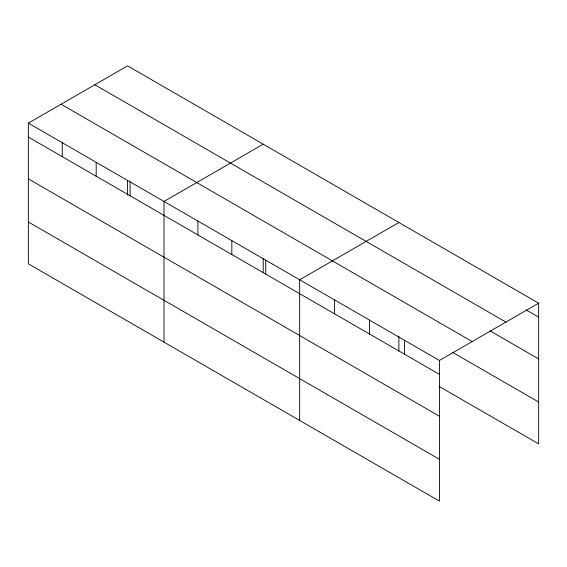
<?xml version="1.0" encoding="UTF-8"?>
<svg xmlns="http://www.w3.org/2000/svg" width="567" height="567" viewBox="0 0 567 567"><rect width="100%" height="100%" fill="white"/><g stroke="black" fill="none" stroke-linecap="round" stroke-linejoin="round"><path stroke-width="0.85" d="M439.432 416.213L439.432 360.477L28.35 123.138L28.35 263.811L439.432 501.143L439.432 416.213L28.35 178.881M439.142 386.411L538.65 443.862L538.65 303.189L127.568 65.857L28.35 123.138M263.223 144.174L164.005 201.462L164.005 342.128M398.884 222.498L299.667 279.779L299.667 420.452M439.432 360.477L538.65 303.189M526.495 310.085L538.65 317.102M94.824 84.759L505.906 322.091M490.037 330.866L538.65 358.932M61.094 104.236L472.176 341.568M452.813 352.476L538.65 402.031M28.35 137.051L439.432 374.383M28.35 221.98L439.432 459.313M404.491 340.299L404.491 354.212M398.884 336.153L398.884 350.966M369.549 320.128L369.549 334.034M334.608 299.957L334.608 313.863M265.746 260.203L265.746 274.109M263.223 258.701L263.223 272.642M231.832 240.621L231.832 254.526M197.918 221.038L197.918 234.951M130.091 181.879L130.091 195.785M127.568 180.384L127.568 195.197M96.177 162.297L96.177 176.209M62.264 142.721L62.264 156.627"/></g></svg>
